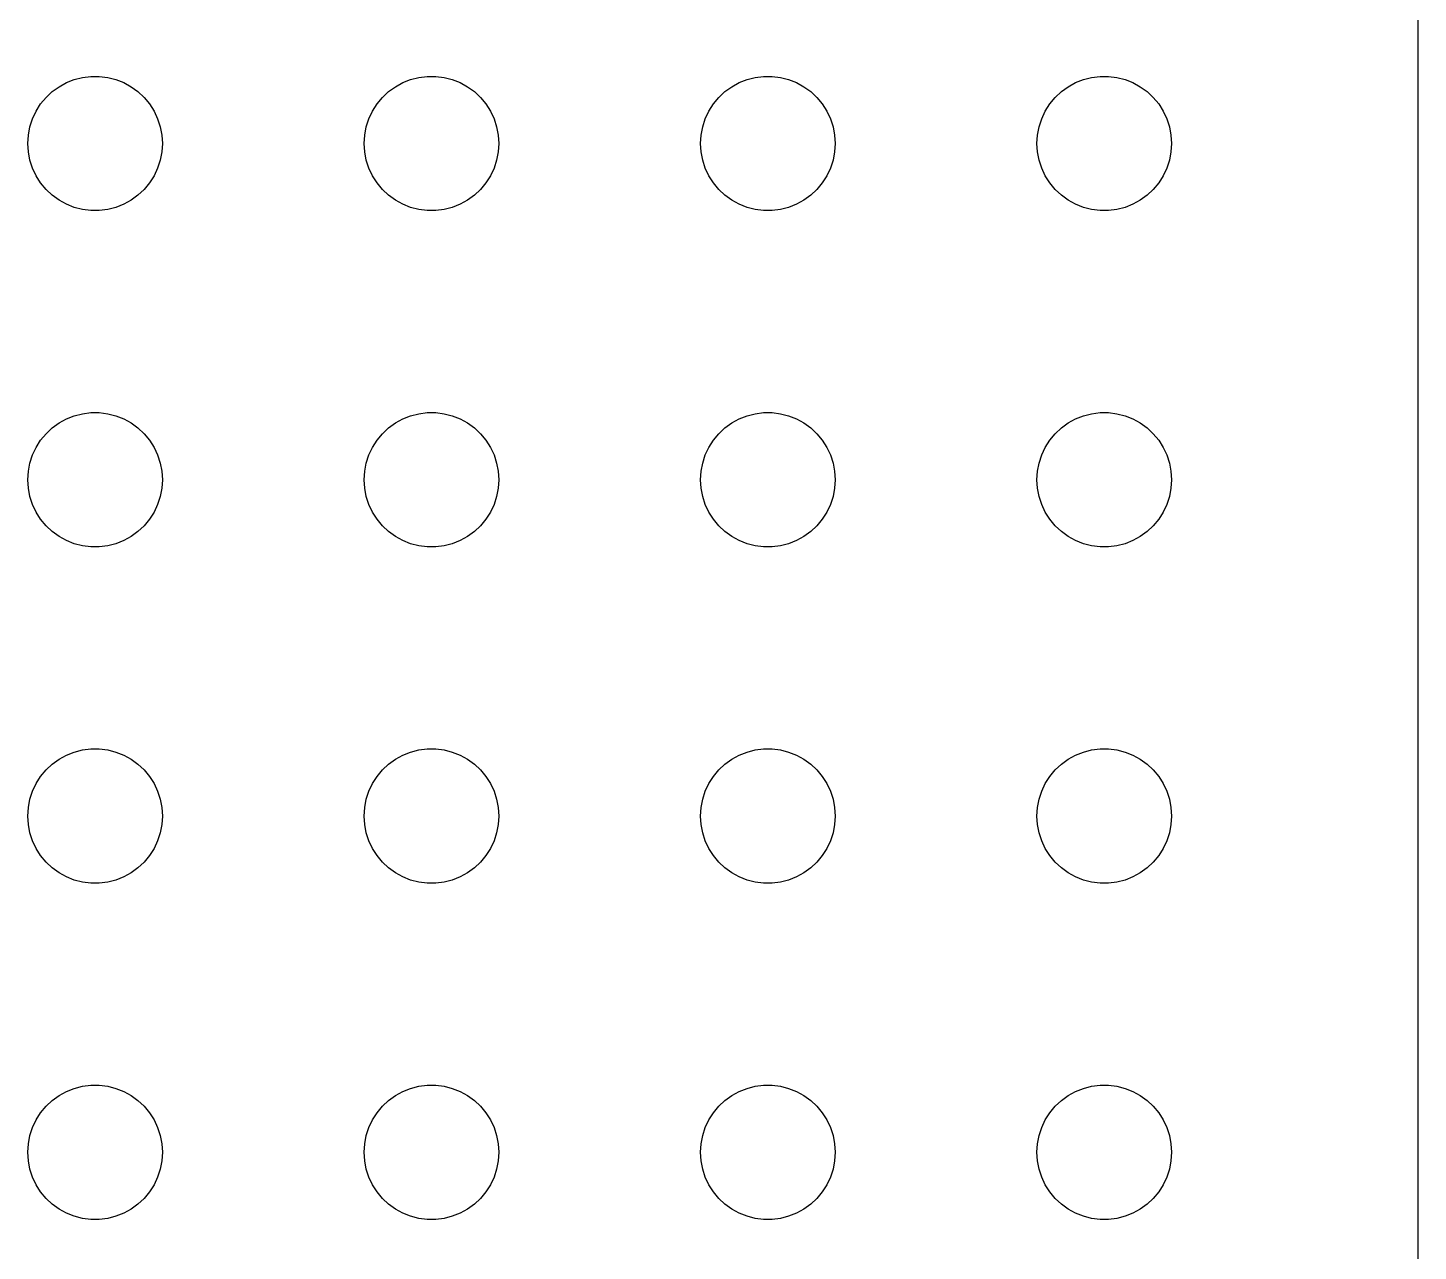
# Model space of a CAD drawing. Header units: metres. Extents: x -134 to 134, y -112 to 112.
# Drawn here: x 103.5 to 134.5, y -84.71 to -57.42 of the extents above; entities that cross this region are included whole.
import ezdxf

# ---------------------------------------------------------------- set-up
doc = ezdxf.new("R2010")
doc.units = ezdxf.units.M

msp = doc.modelspace()

# ---------------------------------------------------------------- linework, layer by layer
for p, q in [((134.5, -107), (134.5, 107)), ((104.361, -58.6428), (104.536, -58.5734)), ((104.536, -58.5734), (104.719, -58.5266)), ((104.719, -58.5266), (104.906, -58.503)), ((104.906, -58.503), (105.094, -58.503)), ((105.094, -58.503), (105.281, -58.5266)), ((105.281, -58.5266), (105.464, -58.5734)), ((105.464, -58.5734), (105.639, -58.6428)), ((111.861, -58.6428), (112.036, -58.5734)), ((112.036, -58.5734), (112.219, -58.5266)), ((112.219, -58.5266), (112.406, -58.503)), ((112.406, -58.503), (112.594, -58.503)), ((112.594, -58.503), (112.781, -58.5266)), ((112.781, -58.5266), (112.964, -58.5734)), ((112.964, -58.5734), (113.139, -58.6428)), ((119.361, -58.6428), (119.536, -58.5734)), ((119.536, -58.5734), (119.719, -58.5266)), ((119.719, -58.5266), (119.906, -58.503)), ((119.906, -58.503), (120.094, -58.503)), ((120.094, -58.503), (120.281, -58.5266)), ((120.281, -58.5266), (120.464, -58.5734)), ((120.464, -58.5734), (120.639, -58.6428)), ((126.861, -58.6428), (127.036, -58.5734)), ((127.036, -58.5734), (127.219, -58.5266)), ((127.219, -58.5266), (127.406, -58.503)), ((127.406, -58.503), (127.594, -58.503)), ((127.594, -58.503), (127.781, -58.5266)), ((127.781, -58.5266), (127.964, -58.5734)), ((127.964, -58.5734), (128.139, -58.6428)), ((103.907, -58.9732), (104.044, -58.8442)), ((104.044, -58.8442), (104.196, -58.7335)), ((104.196, -58.7335), (104.361, -58.6428)), ((105.639, -58.6428), (105.804, -58.7335)), ((105.804, -58.7335), (105.956, -58.8442)), ((105.956, -58.8442), (106.093, -58.9732)), ((111.407, -58.9732), (111.544, -58.8442)), ((111.544, -58.8442), (111.696, -58.7335)), ((111.696, -58.7335), (111.861, -58.6428)), ((113.139, -58.6428), (113.304, -58.7335)), ((113.304, -58.7335), (113.456, -58.8442)), ((113.456, -58.8442), (113.593, -58.9732)), ((118.907, -58.9732), (119.044, -58.8442)), ((119.044, -58.8442), (119.196, -58.7335)), ((119.196, -58.7335), (119.361, -58.6428)), ((120.639, -58.6428), (120.804, -58.7335)), ((120.804, -58.7335), (120.956, -58.8442)), ((120.956, -58.8442), (121.093, -58.9732)), ((126.407, -58.9732), (126.544, -58.8442)), ((126.544, -58.8442), (126.696, -58.7335)), ((126.696, -58.7335), (126.861, -58.6428)), ((128.139, -58.6428), (128.304, -58.7335)), ((128.304, -58.7335), (128.456, -58.8442)), ((128.456, -58.8442), (128.593, -58.9732)), ((103.686, -59.2774), (103.786, -59.1183)), ((103.786, -59.1183), (103.907, -58.9732)), ((106.093, -58.9732), (106.214, -59.1183)), ((106.214, -59.1183), (106.314, -59.2774)), ((111.186, -59.2774), (111.286, -59.1183)), ((111.286, -59.1183), (111.407, -58.9732)), ((113.593, -58.9732), (113.714, -59.1183)), ((113.714, -59.1183), (113.814, -59.2774)), ((118.686, -59.2774), (118.786, -59.1183)), ((118.786, -59.1183), (118.907, -58.9732)), ((121.093, -58.9732), (121.214, -59.1183)), ((121.214, -59.1183), (121.314, -59.2774)), ((126.186, -59.2774), (126.286, -59.1183)), ((126.286, -59.1183), (126.407, -58.9732)), ((128.593, -58.9732), (128.714, -59.1183)), ((128.714, -59.1183), (128.814, -59.2774)), ((103.547, -59.627), (103.605, -59.4478)), ((103.605, -59.4478), (103.686, -59.2774)), ((106.314, -59.2774), (106.395, -59.4478)), ((106.395, -59.4478), (106.453, -59.627)), ((111.047, -59.627), (111.105, -59.4478)), ((111.105, -59.4478), (111.186, -59.2774)), ((113.814, -59.2774), (113.895, -59.4478)), ((113.895, -59.4478), (113.953, -59.627)), ((118.547, -59.627), (118.605, -59.4478)), ((118.605, -59.4478), (118.686, -59.2774)), ((121.314, -59.2774), (121.395, -59.4478)), ((121.395, -59.4478), (121.453, -59.627)), ((126.047, -59.627), (126.105, -59.4478)), ((126.105, -59.4478), (126.186, -59.2774)), ((128.814, -59.2774), (128.895, -59.4478)), ((128.895, -59.4478), (128.953, -59.627)), ((103.5, -60), (103.512, -59.812)), ((103.512, -59.812), (103.547, -59.627)), ((106.453, -59.627), (106.488, -59.812)), ((106.488, -59.812), (106.5, -60)), ((111, -60), (111.012, -59.812)), ((111.012, -59.812), (111.047, -59.627)), ((113.953, -59.627), (113.988, -59.812)), ((113.988, -59.812), (114, -60)), ((118.5, -60), (118.512, -59.812)), ((118.512, -59.812), (118.547, -59.627)), ((121.453, -59.627), (121.488, -59.812)), ((121.488, -59.812), (121.5, -60)), ((126, -60), (126.012, -59.812)), ((126.012, -59.812), (126.047, -59.627)), ((128.953, -59.627), (128.988, -59.812)), ((128.988, -59.812), (129, -60)), ((103.512, -60.188), (103.5, -60)), ((106.5, -60), (106.488, -60.188)), ((111.012, -60.188), (111, -60)), ((114, -60), (113.988, -60.188)), ((118.512, -60.188), (118.5, -60)), ((121.5, -60), (121.488, -60.188)), ((126.012, -60.188), (126, -60)), ((129, -60), (128.988, -60.188)), ((103.547, -60.373), (103.512, -60.188)), ((103.605, -60.5522), (103.547, -60.373)), ((106.453, -60.373), (106.395, -60.5522)), ((106.488, -60.188), (106.453, -60.373)), ((111.047, -60.373), (111.012, -60.188)), ((111.105, -60.5522), (111.047, -60.373)), ((113.953, -60.373), (113.895, -60.5522)), ((113.988, -60.188), (113.953, -60.373)), ((118.547, -60.373), (118.512, -60.188)), ((118.605, -60.5522), (118.547, -60.373)), ((121.453, -60.373), (121.395, -60.5522)), ((121.488, -60.188), (121.453, -60.373)), ((126.047, -60.373), (126.012, -60.188)), ((126.105, -60.5522), (126.047, -60.373)), ((128.953, -60.373), (128.895, -60.5522)), ((128.988, -60.188), (128.953, -60.373)), ((103.686, -60.7226), (103.605, -60.5522)), ((103.786, -60.8817), (103.686, -60.7226)), ((106.314, -60.7226), (106.214, -60.8817)), ((106.395, -60.5522), (106.314, -60.7226)), ((111.186, -60.7226), (111.105, -60.5522)), ((111.286, -60.8817), (111.186, -60.7226)), ((113.814, -60.7226), (113.714, -60.8817)), ((113.895, -60.5522), (113.814, -60.7226)), ((118.686, -60.7226), (118.605, -60.5522)), ((118.786, -60.8817), (118.686, -60.7226)), ((121.314, -60.7226), (121.214, -60.8817)), ((121.395, -60.5522), (121.314, -60.7226)), ((126.186, -60.7226), (126.105, -60.5522)), ((126.286, -60.8817), (126.186, -60.7226)), ((128.814, -60.7226), (128.714, -60.8817)), ((128.895, -60.5522), (128.814, -60.7226)), ((103.907, -61.0268), (103.786, -60.8817)), ((104.044, -61.1558), (103.907, -61.0268)), ((106.093, -61.0268), (105.956, -61.1558)), ((106.214, -60.8817), (106.093, -61.0268)), ((111.407, -61.0268), (111.286, -60.8817)), ((111.544, -61.1558), (111.407, -61.0268)), ((113.593, -61.0268), (113.456, -61.1558)), ((113.714, -60.8817), (113.593, -61.0268)), ((118.907, -61.0268), (118.786, -60.8817)), ((119.044, -61.1558), (118.907, -61.0268)), ((121.093, -61.0268), (120.956, -61.1558)), ((121.214, -60.8817), (121.093, -61.0268)), ((126.407, -61.0268), (126.286, -60.8817)), ((126.544, -61.1558), (126.407, -61.0268)), ((128.593, -61.0268), (128.456, -61.1558)), ((128.714, -60.8817), (128.593, -61.0268)), ((104.196, -61.2665), (104.044, -61.1558)), ((104.361, -61.3572), (104.196, -61.2665)), ((104.536, -61.4266), (104.361, -61.3572)), ((105.639, -61.3572), (105.464, -61.4266)), ((105.804, -61.2665), (105.639, -61.3572)), ((105.956, -61.1558), (105.804, -61.2665)), ((111.696, -61.2665), (111.544, -61.1558)), ((111.861, -61.3572), (111.696, -61.2665)), ((112.036, -61.4266), (111.861, -61.3572)), ((113.139, -61.3572), (112.964, -61.4266)), ((113.304, -61.2665), (113.139, -61.3572)), ((113.456, -61.1558), (113.304, -61.2665)), ((119.196, -61.2665), (119.044, -61.1558)), ((119.361, -61.3572), (119.196, -61.2665)), ((119.536, -61.4266), (119.361, -61.3572)), ((120.639, -61.3572), (120.464, -61.4266)), ((120.804, -61.2665), (120.639, -61.3572)), ((120.956, -61.1558), (120.804, -61.2665)), ((126.696, -61.2665), (126.544, -61.1558)), ((126.861, -61.3572), (126.696, -61.2665)), ((127.036, -61.4266), (126.861, -61.3572)), ((128.139, -61.3572), (127.964, -61.4266)), ((128.304, -61.2665), (128.139, -61.3572)), ((128.456, -61.1558), (128.304, -61.2665)), ((104.719, -61.4734), (104.536, -61.4266)), ((104.906, -61.497), (104.719, -61.4734)), ((105.094, -61.497), (104.906, -61.497)), ((105.281, -61.4734), (105.094, -61.497)), ((105.464, -61.4266), (105.281, -61.4734)), ((112.219, -61.4734), (112.036, -61.4266)), ((112.406, -61.497), (112.219, -61.4734)), ((112.594, -61.497), (112.406, -61.497)), ((112.781, -61.4734), (112.594, -61.497)), ((112.964, -61.4266), (112.781, -61.4734)), ((119.719, -61.4734), (119.536, -61.4266)), ((119.906, -61.497), (119.719, -61.4734)), ((120.094, -61.497), (119.906, -61.497)), ((120.281, -61.4734), (120.094, -61.497)), ((120.464, -61.4266), (120.281, -61.4734)), ((127.219, -61.4734), (127.036, -61.4266)), ((127.406, -61.497), (127.219, -61.4734)), ((127.594, -61.497), (127.406, -61.497)), ((127.781, -61.4734), (127.594, -61.497)), ((127.964, -61.4266), (127.781, -61.4734)), ((104.536, -66.0734), (104.719, -66.0266)), ((104.719, -66.0266), (104.906, -66.003)), ((104.906, -66.003), (105.094, -66.003)), ((105.094, -66.003), (105.281, -66.0266)), ((105.281, -66.0266), (105.464, -66.0734)), ((112.036, -66.0734), (112.219, -66.0266)), ((112.219, -66.0266), (112.406, -66.003)), ((112.406, -66.003), (112.594, -66.003)), ((112.594, -66.003), (112.781, -66.0266)), ((112.781, -66.0266), (112.964, -66.0734)), ((119.536, -66.0734), (119.719, -66.0266)), ((119.719, -66.0266), (119.906, -66.003)), ((119.906, -66.003), (120.094, -66.003)), ((120.094, -66.003), (120.281, -66.0266)), ((120.281, -66.0266), (120.464, -66.0734)), ((127.036, -66.0734), (127.219, -66.0266)), ((127.219, -66.0266), (127.406, -66.003)), ((127.406, -66.003), (127.594, -66.003)), ((127.594, -66.003), (127.781, -66.0266)), ((127.781, -66.0266), (127.964, -66.0734)), ((104.044, -66.3442), (104.196, -66.2335)), ((104.196, -66.2335), (104.361, -66.1428)), ((104.361, -66.1428), (104.536, -66.0734)), ((105.464, -66.0734), (105.639, -66.1428)), ((105.639, -66.1428), (105.804, -66.2335)), ((105.804, -66.2335), (105.956, -66.3442)), ((111.544, -66.3442), (111.696, -66.2335)), ((111.696, -66.2335), (111.861, -66.1428)), ((111.861, -66.1428), (112.036, -66.0734)), ((112.964, -66.0734), (113.139, -66.1428)), ((113.139, -66.1428), (113.304, -66.2335)), ((113.304, -66.2335), (113.456, -66.3442)), ((119.044, -66.3442), (119.196, -66.2335)), ((119.196, -66.2335), (119.361, -66.1428)), ((119.361, -66.1428), (119.536, -66.0734)), ((120.464, -66.0734), (120.639, -66.1428)), ((120.639, -66.1428), (120.804, -66.2335)), ((120.804, -66.2335), (120.956, -66.3442)), ((126.544, -66.3442), (126.696, -66.2335)), ((126.696, -66.2335), (126.861, -66.1428)), ((126.861, -66.1428), (127.036, -66.0734)), ((127.964, -66.0734), (128.139, -66.1428)), ((128.139, -66.1428), (128.304, -66.2335)), ((128.304, -66.2335), (128.456, -66.3442)), ((103.686, -66.7774), (103.786, -66.6183)), ((103.786, -66.6183), (103.907, -66.4732)), ((103.907, -66.4732), (104.044, -66.3442)), ((105.956, -66.3442), (106.093, -66.4732)), ((106.093, -66.4732), (106.214, -66.6183)), ((106.214, -66.6183), (106.314, -66.7774)), ((111.186, -66.7774), (111.286, -66.6183)), ((111.286, -66.6183), (111.407, -66.4732)), ((111.407, -66.4732), (111.544, -66.3442)), ((113.456, -66.3442), (113.593, -66.4732)), ((113.593, -66.4732), (113.714, -66.6183)), ((113.714, -66.6183), (113.814, -66.7774)), ((118.686, -66.7774), (118.786, -66.6183)), ((118.786, -66.6183), (118.907, -66.4732)), ((118.907, -66.4732), (119.044, -66.3442)), ((120.956, -66.3442), (121.093, -66.4732)), ((121.093, -66.4732), (121.214, -66.6183)), ((121.214, -66.6183), (121.314, -66.7774)), ((126.186, -66.7774), (126.286, -66.6183)), ((126.286, -66.6183), (126.407, -66.4732)), ((126.407, -66.4732), (126.544, -66.3442)), ((128.456, -66.3442), (128.593, -66.4732)), ((128.593, -66.4732), (128.714, -66.6183)), ((128.714, -66.6183), (128.814, -66.7774)), ((103.547, -67.127), (103.605, -66.9478)), ((103.605, -66.9478), (103.686, -66.7774)), ((106.314, -66.7774), (106.395, -66.9478)), ((106.395, -66.9478), (106.453, -67.127)), ((111.047, -67.127), (111.105, -66.9478)), ((111.105, -66.9478), (111.186, -66.7774)), ((113.814, -66.7774), (113.895, -66.9478)), ((113.895, -66.9478), (113.953, -67.127)), ((118.547, -67.127), (118.605, -66.9478)), ((118.605, -66.9478), (118.686, -66.7774)), ((121.314, -66.7774), (121.395, -66.9478)), ((121.395, -66.9478), (121.453, -67.127)), ((126.047, -67.127), (126.105, -66.9478)), ((126.105, -66.9478), (126.186, -66.7774)), ((128.814, -66.7774), (128.895, -66.9478)), ((128.895, -66.9478), (128.953, -67.127)), ((103.512, -67.312), (103.547, -67.127)), ((106.453, -67.127), (106.488, -67.312)), ((111.012, -67.312), (111.047, -67.127)), ((113.953, -67.127), (113.988, -67.312)), ((118.512, -67.312), (118.547, -67.127)), ((121.453, -67.127), (121.488, -67.312)), ((126.012, -67.312), (126.047, -67.127)), ((128.953, -67.127), (128.988, -67.312)), ((103.5, -67.5), (103.512, -67.312)), ((103.512, -67.688), (103.5, -67.5)), ((106.488, -67.312), (106.5, -67.5)), ((106.5, -67.5), (106.488, -67.688)), ((111, -67.5), (111.012, -67.312)), ((111.012, -67.688), (111, -67.5)), ((113.988, -67.312), (114, -67.5)), ((114, -67.5), (113.988, -67.688)), ((118.5, -67.5), (118.512, -67.312)), ((118.512, -67.688), (118.5, -67.5)), ((121.488, -67.312), (121.5, -67.5)), ((121.5, -67.5), (121.488, -67.688)), ((126, -67.5), (126.012, -67.312)), ((126.012, -67.688), (126, -67.5)), ((128.988, -67.312), (129, -67.5)), ((129, -67.5), (128.988, -67.688)), ((103.547, -67.873), (103.512, -67.688)), ((103.605, -68.0522), (103.547, -67.873)), ((106.453, -67.873), (106.395, -68.0522)), ((106.488, -67.688), (106.453, -67.873)), ((111.047, -67.873), (111.012, -67.688)), ((111.105, -68.0522), (111.047, -67.873)), ((113.953, -67.873), (113.895, -68.0522)), ((113.988, -67.688), (113.953, -67.873)), ((118.547, -67.873), (118.512, -67.688)), ((118.605, -68.0522), (118.547, -67.873)), ((121.453, -67.873), (121.395, -68.0522)), ((121.488, -67.688), (121.453, -67.873)), ((126.047, -67.873), (126.012, -67.688)), ((126.105, -68.0522), (126.047, -67.873)), ((128.953, -67.873), (128.895, -68.0522)), ((128.988, -67.688), (128.953, -67.873)), ((103.686, -68.2226), (103.605, -68.0522)), ((106.395, -68.0522), (106.314, -68.2226)), ((111.186, -68.2226), (111.105, -68.0522)), ((113.895, -68.0522), (113.814, -68.2226)), ((118.686, -68.2226), (118.605, -68.0522)), ((121.395, -68.0522), (121.314, -68.2226)), ((126.186, -68.2226), (126.105, -68.0522)), ((128.895, -68.0522), (128.814, -68.2226)), ((103.786, -68.3817), (103.686, -68.2226)), ((103.907, -68.5268), (103.786, -68.3817)), ((106.214, -68.3817), (106.093, -68.5268)), ((106.314, -68.2226), (106.214, -68.3817)), ((111.286, -68.3817), (111.186, -68.2226)), ((111.407, -68.5268), (111.286, -68.3817)), ((113.714, -68.3817), (113.593, -68.5268)), ((113.814, -68.2226), (113.714, -68.3817)), ((118.786, -68.3817), (118.686, -68.2226)), ((118.907, -68.5268), (118.786, -68.3817)), ((121.214, -68.3817), (121.093, -68.5268)), ((121.314, -68.2226), (121.214, -68.3817)), ((126.286, -68.3817), (126.186, -68.2226)), ((126.407, -68.5268), (126.286, -68.3817)), ((128.714, -68.3817), (128.593, -68.5268)), ((128.814, -68.2226), (128.714, -68.3817)), ((104.044, -68.6558), (103.907, -68.5268)), ((104.196, -68.7665), (104.044, -68.6558)), ((104.361, -68.8572), (104.196, -68.7665)), ((105.804, -68.7665), (105.639, -68.8572)), ((105.956, -68.6558), (105.804, -68.7665)), ((106.093, -68.5268), (105.956, -68.6558)), ((111.544, -68.6558), (111.407, -68.5268)), ((111.696, -68.7665), (111.544, -68.6558)), ((111.861, -68.8572), (111.696, -68.7665)), ((113.304, -68.7665), (113.139, -68.8572)), ((113.456, -68.6558), (113.304, -68.7665)), ((113.593, -68.5268), (113.456, -68.6558)), ((119.044, -68.6558), (118.907, -68.5268)), ((119.196, -68.7665), (119.044, -68.6558)), ((119.361, -68.8572), (119.196, -68.7665)), ((120.804, -68.7665), (120.639, -68.8572)), ((120.956, -68.6558), (120.804, -68.7665)), ((121.093, -68.5268), (120.956, -68.6558)), ((126.544, -68.6558), (126.407, -68.5268)), ((126.696, -68.7665), (126.544, -68.6558)), ((126.861, -68.8572), (126.696, -68.7665)), ((128.304, -68.7665), (128.139, -68.8572)), ((128.456, -68.6558), (128.304, -68.7665)), ((128.593, -68.5268), (128.456, -68.6558)), ((104.536, -68.9266), (104.361, -68.8572)), ((104.719, -68.9734), (104.536, -68.9266)), ((104.906, -68.997), (104.719, -68.9734)), ((105.094, -68.997), (104.906, -68.997)), ((105.281, -68.9734), (105.094, -68.997)), ((105.464, -68.9266), (105.281, -68.9734)), ((105.639, -68.8572), (105.464, -68.9266)), ((112.036, -68.9266), (111.861, -68.8572)), ((112.219, -68.9734), (112.036, -68.9266)), ((112.406, -68.997), (112.219, -68.9734)), ((112.594, -68.997), (112.406, -68.997)), ((112.781, -68.9734), (112.594, -68.997)), ((112.964, -68.9266), (112.781, -68.9734)), ((113.139, -68.8572), (112.964, -68.9266)), ((119.536, -68.9266), (119.361, -68.8572)), ((119.719, -68.9734), (119.536, -68.9266)), ((119.906, -68.997), (119.719, -68.9734)), ((120.094, -68.997), (119.906, -68.997)), ((120.281, -68.9734), (120.094, -68.997)), ((120.464, -68.9266), (120.281, -68.9734)), ((120.639, -68.8572), (120.464, -68.9266)), ((127.036, -68.9266), (126.861, -68.8572)), ((127.219, -68.9734), (127.036, -68.9266)), ((127.406, -68.997), (127.219, -68.9734)), ((127.594, -68.997), (127.406, -68.997)), ((127.781, -68.9734), (127.594, -68.997)), ((127.964, -68.9266), (127.781, -68.9734)), ((128.139, -68.8572), (127.964, -68.9266)), ((104.044, -73.8442), (104.196, -73.7335)), ((104.196, -73.7335), (104.361, -73.6428)), ((104.361, -73.6428), (104.536, -73.5734)), ((104.536, -73.5734), (104.719, -73.5266)), ((104.719, -73.5266), (104.906, -73.503)), ((104.906, -73.503), (105.094, -73.503)), ((105.094, -73.503), (105.281, -73.5266)), ((105.281, -73.5266), (105.464, -73.5734)), ((105.464, -73.5734), (105.639, -73.6428)), ((105.639, -73.6428), (105.804, -73.7335)), ((105.804, -73.7335), (105.956, -73.8442)), ((111.544, -73.8442), (111.696, -73.7335)), ((111.696, -73.7335), (111.861, -73.6428)), ((111.861, -73.6428), (112.036, -73.5734)), ((112.036, -73.5734), (112.219, -73.5266)), ((112.219, -73.5266), (112.406, -73.503)), ((112.406, -73.503), (112.594, -73.503)), ((112.594, -73.503), (112.781, -73.5266)), ((112.781, -73.5266), (112.964, -73.5734)), ((112.964, -73.5734), (113.139, -73.6428)), ((113.139, -73.6428), (113.304, -73.7335)), ((113.304, -73.7335), (113.456, -73.8442)), ((119.044, -73.8442), (119.196, -73.7335)), ((119.196, -73.7335), (119.361, -73.6428)), ((119.361, -73.6428), (119.536, -73.5734)), ((119.536, -73.5734), (119.719, -73.5266)), ((119.719, -73.5266), (119.906, -73.503)), ((119.906, -73.503), (120.094, -73.503)), ((120.094, -73.503), (120.281, -73.5266)), ((120.281, -73.5266), (120.464, -73.5734)), ((120.464, -73.5734), (120.639, -73.6428)), ((120.639, -73.6428), (120.804, -73.7335)), ((120.804, -73.7335), (120.956, -73.8442)), ((126.544, -73.8442), (126.696, -73.7335)), ((126.696, -73.7335), (126.861, -73.6428)), ((126.861, -73.6428), (127.036, -73.5734)), ((127.036, -73.5734), (127.219, -73.5266)), ((127.219, -73.5266), (127.406, -73.503)), ((127.406, -73.503), (127.594, -73.503)), ((127.594, -73.503), (127.781, -73.5266)), ((127.781, -73.5266), (127.964, -73.5734)), ((127.964, -73.5734), (128.139, -73.6428)), ((128.139, -73.6428), (128.304, -73.7335)), ((128.304, -73.7335), (128.456, -73.8442)), ((103.786, -74.1183), (103.907, -73.9732)), ((103.907, -73.9732), (104.044, -73.8442)), ((105.956, -73.8442), (106.093, -73.9732)), ((106.093, -73.9732), (106.214, -74.1183)), ((111.286, -74.1183), (111.407, -73.9732)), ((111.407, -73.9732), (111.544, -73.8442)), ((113.456, -73.8442), (113.593, -73.9732)), ((113.593, -73.9732), (113.714, -74.1183)), ((118.786, -74.1183), (118.907, -73.9732)), ((118.907, -73.9732), (119.044, -73.8442)), ((120.956, -73.8442), (121.093, -73.9732)), ((121.093, -73.9732), (121.214, -74.1183)), ((126.286, -74.1183), (126.407, -73.9732)), ((126.407, -73.9732), (126.544, -73.8442)), ((128.456, -73.8442), (128.593, -73.9732)), ((128.593, -73.9732), (128.714, -74.1183)), ((103.605, -74.4478), (103.686, -74.2774)), ((103.686, -74.2774), (103.786, -74.1183)), ((106.214, -74.1183), (106.314, -74.2774)), ((106.314, -74.2774), (106.395, -74.4478)), ((111.105, -74.4478), (111.186, -74.2774)), ((111.186, -74.2774), (111.286, -74.1183)), ((113.714, -74.1183), (113.814, -74.2774)), ((113.814, -74.2774), (113.895, -74.4478)), ((118.605, -74.4478), (118.686, -74.2774)), ((118.686, -74.2774), (118.786, -74.1183)), ((121.214, -74.1183), (121.314, -74.2774)), ((121.314, -74.2774), (121.395, -74.4478)), ((126.105, -74.4478), (126.186, -74.2774)), ((126.186, -74.2774), (126.286, -74.1183)), ((128.714, -74.1183), (128.814, -74.2774)), ((128.814, -74.2774), (128.895, -74.4478)), ((103.512, -74.812), (103.547, -74.627)), ((103.547, -74.627), (103.605, -74.4478)), ((106.395, -74.4478), (106.453, -74.627)), ((106.453, -74.627), (106.488, -74.812)), ((111.012, -74.812), (111.047, -74.627)), ((111.047, -74.627), (111.105, -74.4478)), ((113.895, -74.4478), (113.953, -74.627)), ((113.953, -74.627), (113.988, -74.812)), ((118.512, -74.812), (118.547, -74.627)), ((118.547, -74.627), (118.605, -74.4478)), ((121.395, -74.4478), (121.453, -74.627)), ((121.453, -74.627), (121.488, -74.812)), ((126.012, -74.812), (126.047, -74.627)), ((126.047, -74.627), (126.105, -74.4478)), ((128.895, -74.4478), (128.953, -74.627)), ((128.953, -74.627), (128.988, -74.812)), ((103.5, -75), (103.512, -74.812)), ((103.512, -75.188), (103.5, -75)), ((106.488, -74.812), (106.5, -75)), ((106.5, -75), (106.488, -75.188)), ((111, -75), (111.012, -74.812)), ((111.012, -75.188), (111, -75)), ((113.988, -74.812), (114, -75)), ((114, -75), (113.988, -75.188)), ((118.5, -75), (118.512, -74.812)), ((118.512, -75.188), (118.5, -75)), ((121.488, -74.812), (121.5, -75)), ((121.5, -75), (121.488, -75.188)), ((126, -75), (126.012, -74.812)), ((126.012, -75.188), (126, -75)), ((128.988, -74.812), (129, -75)), ((129, -75), (128.988, -75.188)), ((103.547, -75.373), (103.512, -75.188)), ((106.488, -75.188), (106.453, -75.373)), ((111.047, -75.373), (111.012, -75.188)), ((113.988, -75.188), (113.953, -75.373)), ((118.547, -75.373), (118.512, -75.188)), ((121.488, -75.188), (121.453, -75.373)), ((126.047, -75.373), (126.012, -75.188)), ((128.988, -75.188), (128.953, -75.373)), ((103.605, -75.5522), (103.547, -75.373)), ((103.686, -75.7226), (103.605, -75.5522)), ((106.395, -75.5522), (106.314, -75.7226)), ((106.453, -75.373), (106.395, -75.5522)), ((111.105, -75.5522), (111.047, -75.373)), ((111.186, -75.7226), (111.105, -75.5522)), ((113.895, -75.5522), (113.814, -75.7226)), ((113.953, -75.373), (113.895, -75.5522)), ((118.605, -75.5522), (118.547, -75.373)), ((118.686, -75.7226), (118.605, -75.5522)), ((121.395, -75.5522), (121.314, -75.7226)), ((121.453, -75.373), (121.395, -75.5522)), ((126.105, -75.5522), (126.047, -75.373)), ((126.186, -75.7226), (126.105, -75.5522)), ((128.895, -75.5522), (128.814, -75.7226)), ((128.953, -75.373), (128.895, -75.5522)), ((103.786, -75.8817), (103.686, -75.7226)), ((103.907, -76.0268), (103.786, -75.8817)), ((106.214, -75.8817), (106.093, -76.0268)), ((106.314, -75.7226), (106.214, -75.8817)), ((111.286, -75.8817), (111.186, -75.7226)), ((111.407, -76.0268), (111.286, -75.8817)), ((113.714, -75.8817), (113.593, -76.0268)), ((113.814, -75.7226), (113.714, -75.8817)), ((118.786, -75.8817), (118.686, -75.7226)), ((118.907, -76.0268), (118.786, -75.8817)), ((121.214, -75.8817), (121.093, -76.0268)), ((121.314, -75.7226), (121.214, -75.8817)), ((126.286, -75.8817), (126.186, -75.7226)), ((126.407, -76.0268), (126.286, -75.8817)), ((128.714, -75.8817), (128.593, -76.0268)), ((128.814, -75.7226), (128.714, -75.8817)), ((104.044, -76.1558), (103.907, -76.0268)), ((104.196, -76.2665), (104.044, -76.1558)), ((105.956, -76.1558), (105.804, -76.2665)), ((106.093, -76.0268), (105.956, -76.1558)), ((111.544, -76.1558), (111.407, -76.0268)), ((111.696, -76.2665), (111.544, -76.1558)), ((113.456, -76.1558), (113.304, -76.2665)), ((113.593, -76.0268), (113.456, -76.1558)), ((119.044, -76.1558), (118.907, -76.0268)), ((119.196, -76.2665), (119.044, -76.1558)), ((120.956, -76.1558), (120.804, -76.2665)), ((121.093, -76.0268), (120.956, -76.1558)), ((126.544, -76.1558), (126.407, -76.0268)), ((126.696, -76.2665), (126.544, -76.1558)), ((128.456, -76.1558), (128.304, -76.2665)), ((128.593, -76.0268), (128.456, -76.1558)), ((104.361, -76.3572), (104.196, -76.2665)), ((104.536, -76.4266), (104.361, -76.3572)), ((104.719, -76.4734), (104.536, -76.4266)), ((104.906, -76.497), (104.719, -76.4734)), ((105.094, -76.497), (104.906, -76.497)), ((105.281, -76.4734), (105.094, -76.497)), ((105.464, -76.4266), (105.281, -76.4734)), ((105.639, -76.3572), (105.464, -76.4266)), ((105.804, -76.2665), (105.639, -76.3572)), ((111.861, -76.3572), (111.696, -76.2665)), ((112.036, -76.4266), (111.861, -76.3572)), ((112.219, -76.4734), (112.036, -76.4266)), ((112.406, -76.497), (112.219, -76.4734)), ((112.594, -76.497), (112.406, -76.497)), ((112.781, -76.4734), (112.594, -76.497)), ((112.964, -76.4266), (112.781, -76.4734)), ((113.139, -76.3572), (112.964, -76.4266)), ((113.304, -76.2665), (113.139, -76.3572)), ((119.361, -76.3572), (119.196, -76.2665)), ((119.536, -76.4266), (119.361, -76.3572)), ((119.719, -76.4734), (119.536, -76.4266)), ((119.906, -76.497), (119.719, -76.4734)), ((120.094, -76.497), (119.906, -76.497)), ((120.281, -76.4734), (120.094, -76.497)), ((120.464, -76.4266), (120.281, -76.4734)), ((120.639, -76.3572), (120.464, -76.4266)), ((120.804, -76.2665), (120.639, -76.3572)), ((126.861, -76.3572), (126.696, -76.2665)), ((127.036, -76.4266), (126.861, -76.3572)), ((127.219, -76.4734), (127.036, -76.4266)), ((127.406, -76.497), (127.219, -76.4734)), ((127.594, -76.497), (127.406, -76.497)), ((127.781, -76.4734), (127.594, -76.497)), ((127.964, -76.4266), (127.781, -76.4734)), ((128.139, -76.3572), (127.964, -76.4266)), ((128.304, -76.2665), (128.139, -76.3572)), ((104.196, -81.2335), (104.361, -81.1428)), ((104.361, -81.1428), (104.536, -81.0734)), ((104.536, -81.0734), (104.719, -81.0266)), ((104.719, -81.0266), (104.906, -81.003)), ((104.906, -81.003), (105.094, -81.003)), ((105.094, -81.003), (105.281, -81.0266)), ((105.281, -81.0266), (105.464, -81.0734)), ((105.464, -81.0734), (105.639, -81.1428)), ((105.639, -81.1428), (105.804, -81.2335)), ((111.696, -81.2335), (111.861, -81.1428)), ((111.861, -81.1428), (112.036, -81.0734)), ((112.036, -81.0734), (112.219, -81.0266)), ((112.219, -81.0266), (112.406, -81.003)), ((112.406, -81.003), (112.594, -81.003)), ((112.594, -81.003), (112.781, -81.0266)), ((112.781, -81.0266), (112.964, -81.0734)), ((112.964, -81.0734), (113.139, -81.1428)), ((113.139, -81.1428), (113.304, -81.2335)), ((119.196, -81.2335), (119.361, -81.1428)), ((119.361, -81.1428), (119.536, -81.0734)), ((119.536, -81.0734), (119.719, -81.0266)), ((119.719, -81.0266), (119.906, -81.003)), ((119.906, -81.003), (120.094, -81.003)), ((120.094, -81.003), (120.281, -81.0266)), ((120.281, -81.0266), (120.464, -81.0734)), ((120.464, -81.0734), (120.639, -81.1428)), ((120.639, -81.1428), (120.804, -81.2335)), ((126.696, -81.2335), (126.861, -81.1428)), ((126.861, -81.1428), (127.036, -81.0734)), ((127.036, -81.0734), (127.219, -81.0266)), ((127.219, -81.0266), (127.406, -81.003)), ((127.406, -81.003), (127.594, -81.003)), ((127.594, -81.003), (127.781, -81.0266)), ((127.781, -81.0266), (127.964, -81.0734)), ((127.964, -81.0734), (128.139, -81.1428)), ((128.139, -81.1428), (128.304, -81.2335)), ((103.786, -81.6183), (103.907, -81.4732)), ((103.907, -81.4732), (104.044, -81.3442)), ((104.044, -81.3442), (104.196, -81.2335)), ((105.804, -81.2335), (105.956, -81.3442)), ((105.956, -81.3442), (106.093, -81.4732)), ((106.093, -81.4732), (106.214, -81.6183)), ((111.286, -81.6183), (111.407, -81.4732)), ((111.407, -81.4732), (111.544, -81.3442)), ((111.544, -81.3442), (111.696, -81.2335)), ((113.304, -81.2335), (113.456, -81.3442)), ((113.456, -81.3442), (113.593, -81.4732)), ((113.593, -81.4732), (113.714, -81.6183)), ((118.786, -81.6183), (118.907, -81.4732)), ((118.907, -81.4732), (119.044, -81.3442)), ((119.044, -81.3442), (119.196, -81.2335)), ((120.804, -81.2335), (120.956, -81.3442)), ((120.956, -81.3442), (121.093, -81.4732)), ((121.093, -81.4732), (121.214, -81.6183)), ((126.286, -81.6183), (126.407, -81.4732)), ((126.407, -81.4732), (126.544, -81.3442)), ((126.544, -81.3442), (126.696, -81.2335)), ((128.304, -81.2335), (128.456, -81.3442)), ((128.456, -81.3442), (128.593, -81.4732)), ((128.593, -81.4732), (128.714, -81.6183)), ((103.605, -81.9478), (103.686, -81.7774)), ((103.686, -81.7774), (103.786, -81.6183)), ((106.214, -81.6183), (106.314, -81.7774)), ((106.314, -81.7774), (106.395, -81.9478)), ((111.105, -81.9478), (111.186, -81.7774)), ((111.186, -81.7774), (111.286, -81.6183)), ((113.714, -81.6183), (113.814, -81.7774)), ((113.814, -81.7774), (113.895, -81.9478)), ((118.605, -81.9478), (118.686, -81.7774)), ((118.686, -81.7774), (118.786, -81.6183)), ((121.214, -81.6183), (121.314, -81.7774)), ((121.314, -81.7774), (121.395, -81.9478)), ((126.105, -81.9478), (126.186, -81.7774)), ((126.186, -81.7774), (126.286, -81.6183)), ((128.714, -81.6183), (128.814, -81.7774)), ((128.814, -81.7774), (128.895, -81.9478)), ((103.512, -82.312), (103.547, -82.127)), ((103.547, -82.127), (103.605, -81.9478)), ((106.395, -81.9478), (106.453, -82.127)), ((106.453, -82.127), (106.488, -82.312)), ((111.012, -82.312), (111.047, -82.127)), ((111.047, -82.127), (111.105, -81.9478)), ((113.895, -81.9478), (113.953, -82.127)), ((113.953, -82.127), (113.988, -82.312)), ((118.512, -82.312), (118.547, -82.127)), ((118.547, -82.127), (118.605, -81.9478)), ((121.395, -81.9478), (121.453, -82.127)), ((121.453, -82.127), (121.488, -82.312)), ((126.012, -82.312), (126.047, -82.127)), ((126.047, -82.127), (126.105, -81.9478)), ((128.895, -81.9478), (128.953, -82.127)), ((128.953, -82.127), (128.988, -82.312)), ((103.5, -82.5), (103.512, -82.312)), ((106.488, -82.312), (106.5, -82.5)), ((111, -82.5), (111.012, -82.312)), ((113.988, -82.312), (114, -82.5)), ((118.5, -82.5), (118.512, -82.312)), ((121.488, -82.312), (121.5, -82.5)), ((126, -82.5), (126.012, -82.312)), ((128.988, -82.312), (129, -82.5)), ((103.512, -82.688), (103.5, -82.5)), ((103.547, -82.873), (103.512, -82.688)), ((106.488, -82.688), (106.453, -82.873)), ((106.5, -82.5), (106.488, -82.688)), ((111.012, -82.688), (111, -82.5)), ((111.047, -82.873), (111.012, -82.688)), ((113.988, -82.688), (113.953, -82.873)), ((114, -82.5), (113.988, -82.688)), ((118.512, -82.688), (118.5, -82.5)), ((118.547, -82.873), (118.512, -82.688)), ((121.488, -82.688), (121.453, -82.873)), ((121.5, -82.5), (121.488, -82.688)), ((126.012, -82.688), (126, -82.5)), ((126.047, -82.873), (126.012, -82.688)), ((128.988, -82.688), (128.953, -82.873)), ((129, -82.5), (128.988, -82.688)), ((103.605, -83.0522), (103.547, -82.873)), ((103.686, -83.2226), (103.605, -83.0522)), ((106.395, -83.0522), (106.314, -83.2226)), ((106.453, -82.873), (106.395, -83.0522)), ((111.105, -83.0522), (111.047, -82.873)), ((111.186, -83.2226), (111.105, -83.0522)), ((113.895, -83.0522), (113.814, -83.2226)), ((113.953, -82.873), (113.895, -83.0522)), ((118.605, -83.0522), (118.547, -82.873)), ((118.686, -83.2226), (118.605, -83.0522)), ((121.395, -83.0522), (121.314, -83.2226)), ((121.453, -82.873), (121.395, -83.0522)), ((126.105, -83.0522), (126.047, -82.873)), ((126.186, -83.2226), (126.105, -83.0522)), ((128.895, -83.0522), (128.814, -83.2226)), ((128.953, -82.873), (128.895, -83.0522)), ((103.786, -83.3817), (103.686, -83.2226)), ((103.907, -83.5268), (103.786, -83.3817)), ((106.214, -83.3817), (106.093, -83.5268)), ((106.314, -83.2226), (106.214, -83.3817)), ((111.286, -83.3817), (111.186, -83.2226)), ((111.407, -83.5268), (111.286, -83.3817)), ((113.714, -83.3817), (113.593, -83.5268)), ((113.814, -83.2226), (113.714, -83.3817)), ((118.786, -83.3817), (118.686, -83.2226)), ((118.907, -83.5268), (118.786, -83.3817)), ((121.214, -83.3817), (121.093, -83.5268)), ((121.314, -83.2226), (121.214, -83.3817)), ((126.286, -83.3817), (126.186, -83.2226)), ((126.407, -83.5268), (126.286, -83.3817)), ((128.714, -83.3817), (128.593, -83.5268)), ((128.814, -83.2226), (128.714, -83.3817)), ((104.044, -83.6558), (103.907, -83.5268)), ((104.196, -83.7665), (104.044, -83.6558)), ((105.956, -83.6558), (105.804, -83.7665)), ((106.093, -83.5268), (105.956, -83.6558)), ((111.544, -83.6558), (111.407, -83.5268)), ((111.696, -83.7665), (111.544, -83.6558)), ((113.456, -83.6558), (113.304, -83.7665)), ((113.593, -83.5268), (113.456, -83.6558)), ((119.044, -83.6558), (118.907, -83.5268)), ((119.196, -83.7665), (119.044, -83.6558)), ((120.956, -83.6558), (120.804, -83.7665)), ((121.093, -83.5268), (120.956, -83.6558)), ((126.544, -83.6558), (126.407, -83.5268)), ((126.696, -83.7665), (126.544, -83.6558)), ((128.456, -83.6558), (128.304, -83.7665)), ((128.593, -83.5268), (128.456, -83.6558)), ((104.361, -83.8572), (104.196, -83.7665)), ((104.536, -83.9266), (104.361, -83.8572)), ((104.719, -83.9734), (104.536, -83.9266)), ((104.906, -83.997), (104.719, -83.9734)), ((105.094, -83.997), (104.906, -83.997)), ((105.281, -83.9734), (105.094, -83.997)), ((105.464, -83.9266), (105.281, -83.9734)), ((105.639, -83.8572), (105.464, -83.9266)), ((105.804, -83.7665), (105.639, -83.8572)), ((111.861, -83.8572), (111.696, -83.7665)), ((112.036, -83.9266), (111.861, -83.8572)), ((112.219, -83.9734), (112.036, -83.9266)), ((112.406, -83.997), (112.219, -83.9734)), ((112.594, -83.997), (112.406, -83.997)), ((112.781, -83.9734), (112.594, -83.997)), ((112.964, -83.9266), (112.781, -83.9734)), ((113.139, -83.8572), (112.964, -83.9266)), ((113.304, -83.7665), (113.139, -83.8572)), ((119.361, -83.8572), (119.196, -83.7665)), ((119.536, -83.9266), (119.361, -83.8572)), ((119.719, -83.9734), (119.536, -83.9266)), ((119.906, -83.997), (119.719, -83.9734)), ((120.094, -83.997), (119.906, -83.997)), ((120.281, -83.9734), (120.094, -83.997)), ((120.464, -83.9266), (120.281, -83.9734)), ((120.639, -83.8572), (120.464, -83.9266)), ((120.804, -83.7665), (120.639, -83.8572)), ((126.861, -83.8572), (126.696, -83.7665)), ((127.036, -83.9266), (126.861, -83.8572)), ((127.219, -83.9734), (127.036, -83.9266)), ((127.406, -83.997), (127.219, -83.9734)), ((127.594, -83.997), (127.406, -83.997)), ((127.781, -83.9734), (127.594, -83.997)), ((127.964, -83.9266), (127.781, -83.9734)), ((128.139, -83.8572), (127.964, -83.9266)), ((128.304, -83.7665), (128.139, -83.8572))]:
    msp.add_line(p, q)

doc.saveas('drawing.dxf')
